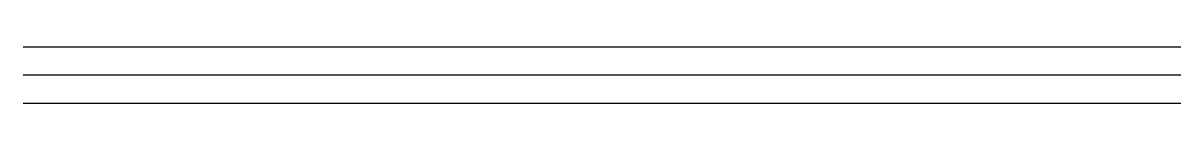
# Model space of a CAD drawing. Header units: millimetres. Extents: x 0 to 616, y -30 to 0.
import ezdxf

# ---------------------------------------------------------------- set-up
doc = ezdxf.new("R2010")
doc.units = ezdxf.units.MM
doc.header["$LTSCALE"] = 50
doc.linetypes.add('DASHED', pattern=[19.05, 12.7, -6.35])
doc.linetypes.add('DASHED2', pattern=[9.525, 6.35, -3.175])

# ---------------------------------------------------------------- blocks, each defined once
blk = doc.blocks.new('*U4')
blk.add_line((0, 0), (61.568, 0))
at = {"linetype": 'DASHED'}
blk.add_line((0, -1.5), (61.568, -1.5), dxfattribs=at)
at = {"linetype": 'DASHED2'}
blk.add_line((0, -3), (61.568, -3), dxfattribs=at)

msp = doc.modelspace()

# ---------------------------------------------------------------- block references
at = {"xscale": 10, "yscale": 10, "zscale": 10}
msp.add_blockref('*U4', (0, 0), dxfattribs=at)

doc.saveas('drawing.dxf')
